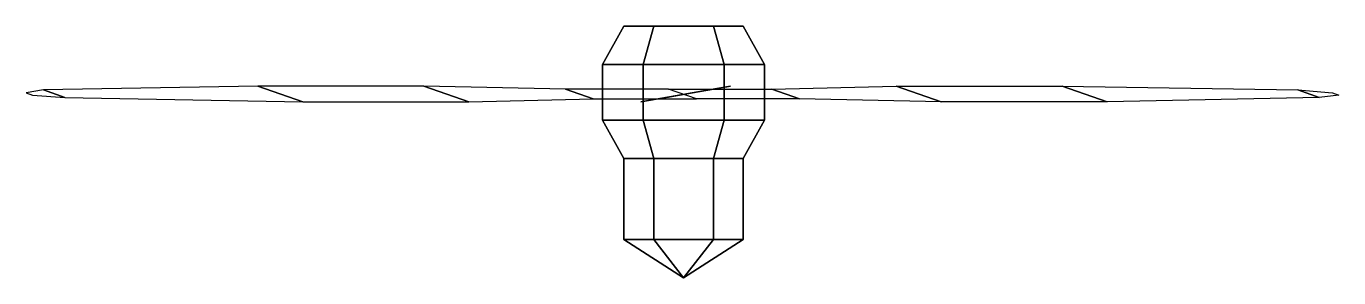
# Model space of a CAD drawing. Extents: x -1.54 to 1.54, y -5.87 to -5.28.
import ezdxf

# ---------------------------------------------------------------- set-up
doc = ezdxf.new("R2010")
doc.units = 0
doc.layers.add('PROP', color=1, linetype='CONTINUOUS')

msp = doc.modelspace()

# ---------------------------------------------------------------- linework, layer by layer
at = {"layer": 'PROP'}
for points in [[(-0.07, -5.28, 0.1212), (-0.14, -5.28), (-0.19, -5.37), (-0.095, -5.37, 0.1645)], [(-0.14, -5.28), (-0.07, -5.28, -0.1212), (-0.095, -5.37, -0.1645), (-0.19, -5.37)], [(0.07, -5.28, 0.1212), (-0.07, -5.28, 0.1212), (-0.095, -5.37, 0.1645), (0.095, -5.37, 0.1645)], [(-0.07, -5.28, -0.1212), (0.07, -5.28, -0.1212), (0.095, -5.37, -0.1645), (-0.095, -5.37, -0.1645)], [(0.14, -5.28), (0.07, -5.28, 0.1212), (0.095, -5.37, 0.1645), (0.19, -5.37)], [(0.07, -5.28, -0.1212), (0.14, -5.28), (0.19, -5.37), (0.095, -5.37, -0.1645)], [(-0.095, -5.5, -0.1645), (-0.19, -5.5), (-0.19, -5.37), (-0.095, -5.37, -0.1645)], [(-0.19, -5.5), (-0.095, -5.5, 0.1645), (-0.095, -5.37, 0.1645), (-0.19, -5.37)], [(0.095, -5.5, -0.1645), (-0.095, -5.5, -0.1645), (-0.095, -5.37, -0.1645), (0.095, -5.37, -0.1645)], [(-0.095, -5.5, 0.1645), (0.095, -5.5, 0.1645), (0.095, -5.37, 0.1645), (-0.095, -5.37, 0.1645)], [(0.19, -5.5), (0.095, -5.5, -0.1645), (0.095, -5.37, -0.1645), (0.19, -5.37)], [(0.095, -5.5, 0.1645), (0.19, -5.5), (0.19, -5.37), (0.095, -5.37, 0.1645)], [(-1.5022, -5.4294, 0.798), (-1.4522, -5.4471, 0.8846), (-0.894, -5.4576, 0.6316), (-0.999, -5.4206, 0.4497)], [(-1.5022, -5.4294, 0.798), (-1.4522, -5.4471, 0.8846), (-0.894, -5.4576, 0.6316), (-0.999, -5.4206, 0.4497)], [(-0.999, -5.4206, 0.4497), (-0.894, -5.4576, 0.6316), (-0.5043, -5.4576, 0.4066), (-0.6093, -5.4206, 0.2247)], [(-0.999, -5.4206, 0.4497), (-0.894, -5.4576, 0.6316), (-0.5043, -5.4576, 0.4066), (-0.6093, -5.4206, 0.2247)], [(-0.6093, -5.4206, 0.2247), (-0.5043, -5.4576, 0.4066), (-0.2125, -5.4506, 0.192), (-0.2775, -5.4277, 0.0794)], [(-0.6093, -5.4206, 0.2247), (-0.5043, -5.4576, 0.4066), (-0.2125, -5.4506, 0.192), (-0.2775, -5.4277, 0.0794)], [(0.06, -5.4294, -1.7), (-0.04, -5.4471, -1.7), (-0.1, -5.4576, -1.09), (0.11, -5.4206, -1.09)], [(0.06, -5.4294, -1.7), (-0.04, -5.4471, -1.7), (-0.1, -5.4576, -1.09), (0.11, -5.4206, -1.09)], [(0.11, -5.4206, -1.09), (-0.1, -5.4576, -1.09), (-0.1, -5.4576, -0.64), (0.11, -5.4206, -0.64)], [(0.11, -5.4206, -0.64), (-0.1, -5.4576, -0.64), (-0.06, -5.4506, -0.28), (0.07, -5.4277, -0.28)], [(0.11, -5.4206, -1.09), (-0.1, -5.4576, -1.09), (-0.1, -5.4576, -0.64), (0.11, -5.4206, -0.64)], [(0.11, -5.4206, -0.64), (-0.1, -5.4576, -0.64), (-0.06, -5.4506, -0.28), (0.07, -5.4277, -0.28)], [(0.4993, -5.4206, 0.4153), (0.6043, -5.4576, 0.2334), (0.2725, -5.4506, 0.088), (0.2075, -5.4277, 0.2006)], [(0.4993, -5.4206, 0.4153), (0.6043, -5.4576, 0.2334), (0.2725, -5.4506, 0.088), (0.2075, -5.4277, 0.2006)], [(0.889, -5.4206, 0.6403), (0.994, -5.4576, 0.4584), (0.6043, -5.4576, 0.2334), (0.4993, -5.4206, 0.4153)], [(0.889, -5.4206, 0.6403), (0.994, -5.4576, 0.4584), (0.6043, -5.4576, 0.2334), (0.4993, -5.4206, 0.4153)], [(1.4422, -5.4294, 0.902), (1.4922, -5.4471, 0.8154), (0.994, -5.4576, 0.4584), (0.889, -5.4206, 0.6403)], [(1.4422, -5.4294, 0.902), (1.4922, -5.4471, 0.8154), (0.994, -5.4576, 0.4584), (0.889, -5.4206, 0.6403)], [(-1.5429, -5.4365, 0.8677), (-1.5279, -5.4418, 0.8937), (-1.4522, -5.4471, 0.8846), (-1.5022, -5.4294, 0.798)], [(-1.5429, -5.4365, 0.8677), (-1.5279, -5.4418, 0.8937), (-1.4522, -5.4471, 0.8846), (-1.5022, -5.4294, 0.798)], [(-0.2775, -5.4277, 0.0794), (-0.2125, -5.4506, 0.192), (0.03, -5.45, 0.052), (-0.035, -5.4277, -0.0606)], [(-0.2775, -5.4277, 0.0794), (-0.2125, -5.4506, 0.192), (0.03, -5.45, 0.052), (-0.035, -5.4277, -0.0606)], [(0.07, -5.4277, -0.28), (-0.06, -5.4506, -0.28), (-0.06, -5.45), (0.07, -5.4277)], [(0.07, -5.4277, -0.28), (-0.06, -5.4506, -0.28), (-0.06, -5.45), (0.07, -5.4277)], [(0.02, -5.4365, -1.77), (-0.01, -5.4418, -1.77), (-0.04, -5.4471, -1.7), (0.06, -5.4294, -1.7)], [(0.02, -5.4365, -1.77), (-0.01, -5.4418, -1.77), (-0.04, -5.4471, -1.7), (0.06, -5.4294, -1.7)], [(0.2075, -5.4277, 0.2006), (0.2725, -5.4506, 0.088), (0.03, -5.45, -0.052), (-0.035, -5.4277, 0.0606)], [(0.2075, -5.4277, 0.2006), (0.2725, -5.4506, 0.088), (0.03, -5.45, -0.052), (-0.035, -5.4277, 0.0606)], [(1.5229, -5.4365, 0.9023), (1.5379, -5.4418, 0.8763), (1.4922, -5.4471, 0.8154), (1.4422, -5.4294, 0.902)], [(1.5229, -5.4365, 0.9023), (1.5379, -5.4418, 0.8763), (1.4922, -5.4471, 0.8154), (1.4422, -5.4294, 0.902)], [(-0.07, -5.59, -0.1212), (-0.14, -5.59), (-0.19, -5.5), (-0.095, -5.5, -0.1645)], [(-0.14, -5.59), (-0.07, -5.59, 0.1212), (-0.095, -5.5, 0.1645), (-0.19, -5.5)], [(0.07, -5.59, -0.1212), (-0.07, -5.59, -0.1212), (-0.095, -5.5, -0.1645), (0.095, -5.5, -0.1645)], [(-0.07, -5.59, 0.1212), (0.07, -5.59, 0.1212), (0.095, -5.5, 0.1645), (-0.095, -5.5, 0.1645)], [(0.14, -5.59), (0.07, -5.59, -0.1212), (0.095, -5.5, -0.1645), (0.19, -5.5)], [(0.07, -5.59, 0.1212), (0.14, -5.59), (0.19, -5.5), (0.095, -5.5, 0.1645)], [(-0.07, -5.78, -0.1212), (-0.14, -5.78), (-0.14, -5.59), (-0.07, -5.59, -0.1212)], [(-0.14, -5.78), (-0.07, -5.78, 0.1212), (-0.07, -5.59, 0.1212), (-0.14, -5.59)], [(0.07, -5.78, -0.1212), (-0.07, -5.78, -0.1212), (-0.07, -5.59, -0.1212), (0.07, -5.59, -0.1212)], [(-0.07, -5.78, 0.1212), (0.07, -5.78, 0.1212), (0.07, -5.59, 0.1212), (-0.07, -5.59, 0.1212)], [(0.14, -5.78), (0.07, -5.78, -0.1212), (0.07, -5.59, -0.1212), (0.14, -5.59)], [(0.07, -5.78, 0.1212), (0.14, -5.78), (0.14, -5.59), (0.07, -5.59, 0.1212)], [(-0.07, -5.78, 0.1212), (-0.14, -5.78), (0, -5.87)], [(-0.14, -5.78), (-0.07, -5.78, -0.1212), (0, -5.87)], [(0.07, -5.78, 0.1212), (-0.07, -5.78, 0.1212), (0, -5.87)], [(-0.07, -5.78, -0.1212), (0.07, -5.78, -0.1212), (0, -5.87)], [(0.14, -5.78), (0.07, -5.78, 0.1212), (0, -5.87)], [(0.07, -5.78, -0.1212), (0.14, -5.78), (0, -5.87)]]:
    msp.add_3dface(points, dxfattribs=at)

doc.saveas('drawing.dxf')
